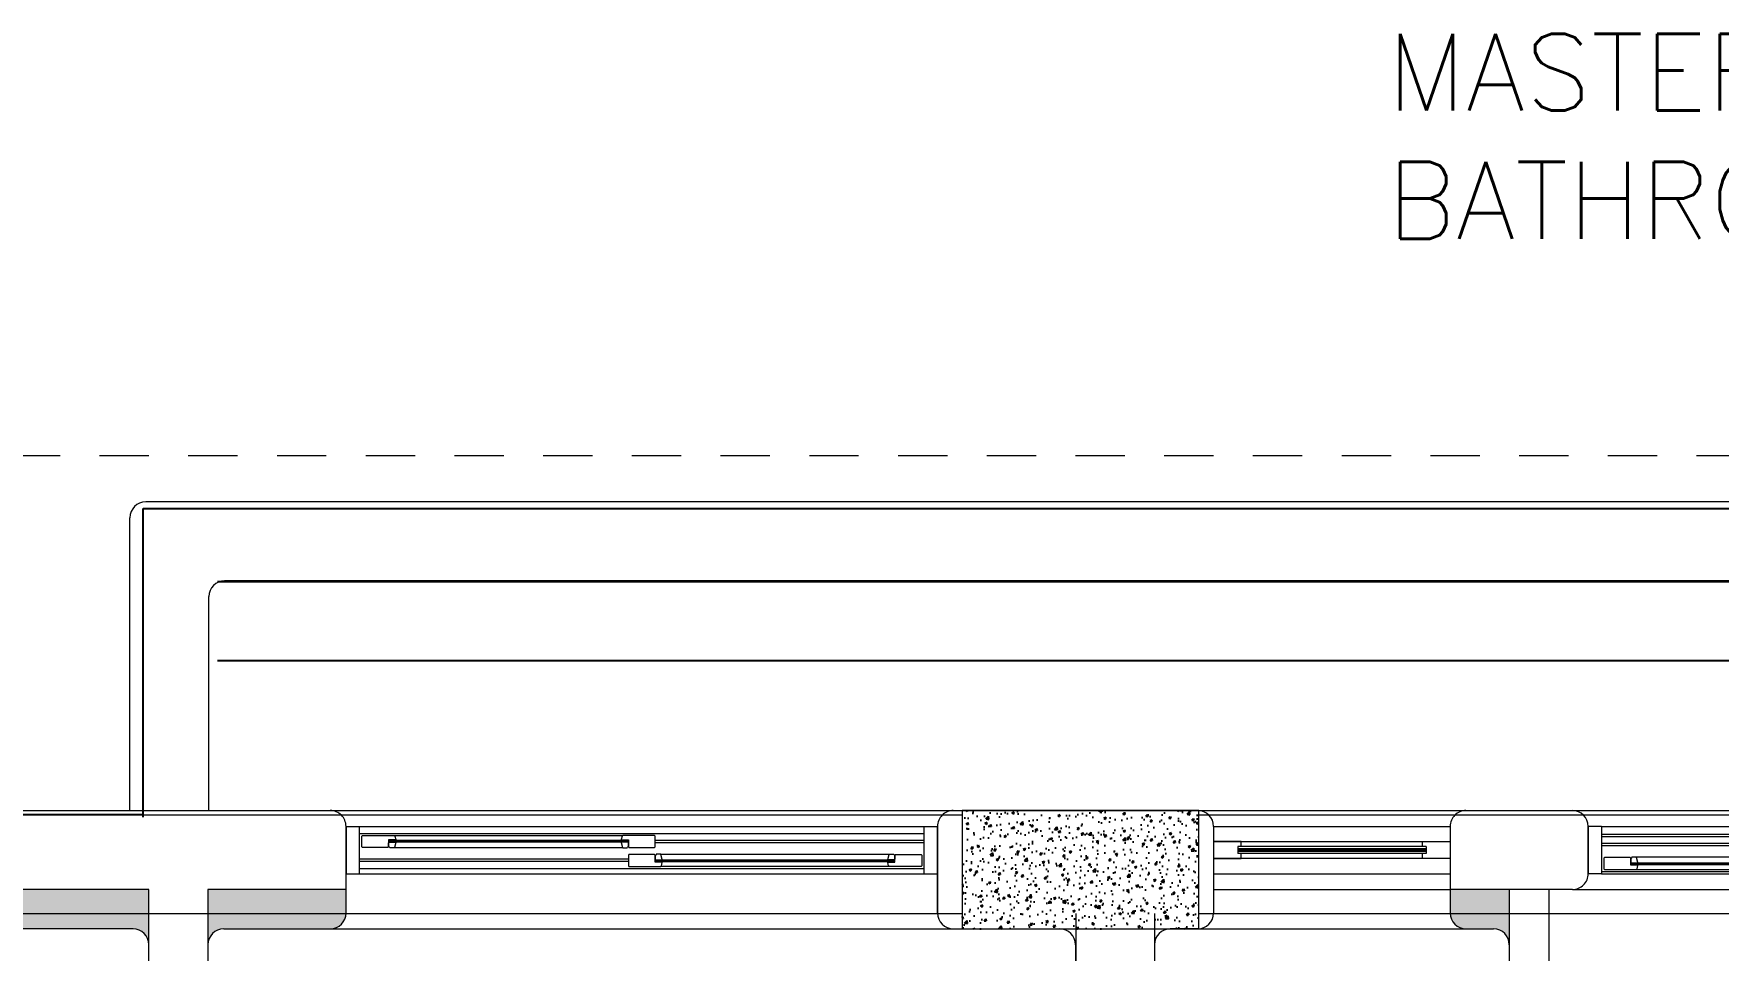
# Model space of a CAD drawing. Header units: metres. Extents: x -232 to 581, y 30 to 789.
# Drawn here: x 222.171 to 226.443, y 538.64 to 540.964 of the extents above; entities that cross this region are included whole.
import ezdxf

# ---------------------------------------------------------------- set-up
doc = ezdxf.new("R2010")
doc.units = ezdxf.units.M
doc.linetypes.add('HIDDEN', pattern=[9.525, 6.35, -3.175])
doc.linetypes.add('HIDDEN2', pattern=[0.1875, 0.125, -0.0625])
for name, color, linetype, lineweight in [('A-DOOR', 35, 'Continuous', 5), ('A-WALL', 250, 'Continuous', 20), ('baños', 140, 'Continuous', 0), ('Columnas', 7, 'Continuous', 18), ('cristales', 131, 'Continuous', 0), ('muros bajitos', 252, 'Continuous', 5), ('piscina', 131, 'Continuous', 0), ('textos', 7, 'Continuous', 0), ('VIGAS', 1, 'HIDDEN', 15)]:
    doc.layers.add(name, color=color, linetype=linetype, lineweight=lineweight)
for name, color, linetype in [('ACERO', 5, 'Continuous'), ('BP', 3, 'Continuous'), ('HATCH', 8, 'Continuous')]:
    doc.layers.add(name, color=color, linetype=linetype)
doc.layers.add('RELLENO SECCION', color=8, linetype='Continuous', lineweight=0, transparency=0.4)
doc.layers.add('Techos 1', color=7, linetype='HIDDEN2', lineweight=9, true_color=0x42391a)
doc.styles.get("Standard").update_dxf_attribs({"font": 'arial.ttf'})

# ---------------------------------------------------------------- blocks, each defined once
blk = doc.blocks.new('planta de entrepiso 20.03')
at = {"layer": 'ACERO', "color": 18, "true_color": 0x000000}
for p, q in [((37.5983, -19.4368), (30.6659, -19.4368)), ((37.5983, -19.6368), (30.6659, -19.6368))]:
    blk.add_line(p, q, dxfattribs=at)
at = {"layer": 'BP', "color": 18, "ltscale": 0.2, "true_color": 0x000000}
for p, q in [((30.4773, -20.0334), (30.4773, -19.2508)), ((30.4773, -19.2508), (37.7735, -19.2508)), ((30.4773, -20.0277), (26.3917, -20.0277))]:
    blk.add_line(p, q, dxfattribs=at)
at = {"layer": 'VIGAS', "color": 18, "true_color": 0x000000}
for p, q in [((27.192, -20.0277), (32.5543, -20.0277)), ((33.1543, -20.0277), (41.692, -20.0277)), ((27.192, -20.2777), (32.5543, -20.2777)), ((32.8426, -20.2777), (32.8426, -25.7777)), ((33.0426, -20.2777), (33.0426, -25.7777)), ((33.1543, -20.2777), (41.692, -20.2777))]:
    blk.add_line(p, q, dxfattribs=at)
blk = doc.blocks.new('A$C89702949')
at = {"layer": 'HATCH'}
h = blk.add_hatch(dxfattribs=at)
h.set_pattern_fill('AR-CONC', color=256, scale=0.00032)
h.set_pattern_definition([(50, (114.33107, 55.238796), (0.058299094, -0.005100507), [0.006096, -0.067056]), (355, (114.33107, 55.238796), (-0.011277895, 0.06113819), [0.0048768, -0.053644987]), (100.451445, (114.33593, 55.23837), (0.0470212, 0.05603768), [0.005180803, -0.056988878]), (46.1842, (114.33107, 55.25505), (0.086745293, -0.013453545), [0.009144, -0.100584]), (96.63556, (114.3383, 55.25393), (0.07596932, 0.07917636), [0.00777121, -0.085483395]), (351.18415, (114.33107, 55.25505), (0.07596932, 0.07917636), [0.00731519, -0.080467114]), (21, (114.3392, 55.25099), (0.048516605, -0.032724863), [0.006096, -0.067056]), (326, (114.3392, 55.25099), (0.01977665, 0.05894015), [0.0048768, -0.0536448]), (71.451445, (114.34324, 55.24826), (0.068293254, 0.026215286), [0.005180803, -0.05698878]), (37.5, (114.331071, 55.238796), (0.000988353, 0.0270576124), [0, -0.05299456, 0, -0.0544576, 0, -0.053848]), (7.5, (114.33107, 55.238796), (0.021382292, 0.032057784), [0, -0.03104896, 0, -0.05177536, 0, -0.0205232]), (327.5, (114.312946, 55.238796), (0.0433889905, -0.001833198), [0, -0.02032, 0, -0.0633984, 0, -0.0841248]), (317.5, (114.304818, 55.238796), (0.047401338, 0.008136477), [0, -0.026416, 0, -0.04210304, 0, -0.0597408])])
h.paths.add_polyline_path([(6.1623, 19.9891), (6.1623, 19.6891), (6.7623, 19.6891), (6.7623, 19.9891)])
at = {"layer": 'Columnas'}
blk.add_lwpolyline([(6.1623, 19.9891), (6.1623, 19.6891), (6.7623, 19.6891), (6.7623, 19.9891)], close=True, dxfattribs=at)
blk = doc.blocks.new('20.03.2026 LN 09 SEGUNDO NIVEL ARQ')
at = {"layer": 'RELLENO SECCION'}
h = blk.add_hatch(color=5, dxfattribs=at)
h.dxf.hatch_style = 1
h.paths.add_polyline_path([(79.3959, -42.6986), (78.9459, -42.6986), (78.9459, -42.7586, 0.414214), (78.9859, -42.7986), (79.3559, -42.7986, -0.414214), (79.3959, -42.8386)])
h = blk.add_hatch(color=5, dxfattribs=at)
h.dxf.hatch_style = 1
h.paths.add_polyline_path([(79.5459, -42.6986), (79.5459, -42.8386, -0.414214), (79.5859, -42.7986), (79.856, -42.7986, 0.41363), (79.8959, -42.7586), (79.8959, -42.6986)])
h = blk.add_hatch(color=5, dxfattribs=at)
h.dxf.hatch_style = 1
h.paths.add_polyline_path([(82.8459, -42.6986), (82.696, -42.6986), (82.696, -42.7586, 0.414216), (82.736, -42.7986), (82.7759, -42.7986), (82.8059, -42.7986, -0.414206), (82.8459, -42.8386)])
at = {"layer": 'A-DOOR', "color": 5}
for p, q in [((79.8577, -42.4987), (81.434, -42.4987)), ((82.056, -42.4986), (82.736, -42.4986)), ((83.006, -42.4986), (85.736, -42.4986)), ((79.8959, -42.5386), (79.8959, -42.6586)), ((79.8959, -42.5386), (81.3959, -42.5386)), ((79.9299, -42.6586), (79.9299, -42.5386)), ((81.3619, -42.6586), (81.3619, -42.5386)), ((81.3959, -42.5386), (81.3959, -42.7586)), ((82.096, -42.5386), (82.696, -42.5386)), ((83.046, -42.6587), (83.046, -42.5386)), ((83.08, -42.5386), (83.046, -42.5386)), ((83.08, -42.5386), (83.08, -42.6587)), ((83.08, -42.5386), (85.662, -42.5386)), ((83.08, -42.5386), (83.08, -42.6586)), ((79.9299, -42.5571), (81.3619, -42.5571)), ((79.9359, -42.5636), (79.9374, -42.5621)), ((79.9359, -42.5906), (79.9359, -42.5636)), ((79.9374, -42.5921), (79.9359, -42.5906)), ((79.9374, -42.5621), (80.0181, -42.5621)), ((80.0039, -42.5906), (80.0024, -42.5921)), ((80.0214, -42.5731), (80.0039, -42.5731)), ((80.0039, -42.5731), (80.0039, -42.5906)), ((80.0039, -42.5761), (80.0089, -42.5761)), ((80.0039, -42.5761), (80.0089, -42.5761)), ((80.0089, -42.5741), (80.0149, -42.5781)), ((80.0089, -42.5781), (80.0149, -42.5741)), ((80.0181, -42.5621), (80.0199, -42.5635)), ((80.0181, -42.5621), (80.5978, -42.5621)), ((80.0199, -42.5635), (80.0219, -42.5716)), ((80.0219, -42.5726), (80.0214, -42.5731)), ((80.0219, -42.5716), (80.0219, -42.5726)), ((80.5959, -42.5635), (80.5939, -42.5716)), ((80.5939, -42.5716), (80.5939, -42.5726)), ((80.5939, -42.5726), (80.5944, -42.5731)), ((80.5944, -42.5731), (80.6119, -42.5731)), ((80.5978, -42.5621), (80.5959, -42.5635)), ((80.6784, -42.5621), (80.5978, -42.5621)), ((80.6069, -42.5741), (80.6009, -42.5781)), ((80.6069, -42.5781), (80.6009, -42.5741)), ((80.6119, -42.5761), (80.6069, -42.5761)), ((80.6119, -42.5761), (80.6069, -42.5761)), ((80.6119, -42.5731), (80.6119, -42.5906)), ((80.6119, -42.5906), (80.6134, -42.5921)), ((80.6799, -42.5636), (80.6784, -42.5621)), ((80.6799, -42.5906), (80.6784, -42.5921)), ((80.6799, -42.5906), (80.6799, -42.5636)), ((81.3619, -42.5741), (80.6799, -42.5741)), ((81.3619, -42.5801), (80.6799, -42.5801)), ((82.096, -42.5771), (82.696, -42.5771)), ((82.6347, -42.5899), (82.1573, -42.5899)), ((82.1573, -42.5899), (82.1573, -42.6073)), ((82.6347, -42.5899), (82.6347, -42.6073)), ((83.08, -42.5587), (85.662, -42.5587)), ((83.08, -42.5647), (85.662, -42.5647)), ((83.612, -42.5817), (83.08, -42.5817)), ((83.612, -42.5877), (83.08, -42.5877)), ((80.6119, -42.6221), (79.9299, -42.6221)), ((80.6119, -42.6281), (79.9299, -42.6281)), ((80.0024, -42.5921), (79.9374, -42.5921)), ((80.5987, -42.5931), (80.0172, -42.5931)), ((80.6134, -42.6101), (80.6119, -42.6116)), ((80.6119, -42.6116), (80.6119, -42.6386)), ((80.6134, -42.5921), (80.6784, -42.5921)), ((80.6784, -42.6101), (80.6134, -42.6101)), ((80.6799, -42.6116), (80.6784, -42.6101)), ((80.6799, -42.6291), (80.6799, -42.6116)), ((80.6799, -42.6261), (80.6849, -42.6261)), ((80.6799, -42.6261), (80.6849, -42.6261)), ((80.6974, -42.6291), (80.6799, -42.6291)), ((80.6849, -42.6281), (80.6909, -42.6241)), ((80.6849, -42.6241), (80.6909, -42.6281)), ((80.6932, -42.6091), (81.2747, -42.6091)), ((80.6959, -42.6386), (80.6979, -42.6306)), ((80.6979, -42.6296), (80.6974, -42.6291)), ((80.6979, -42.6306), (80.6979, -42.6296)), ((81.2699, -42.6296), (81.2704, -42.6291)), ((81.2699, -42.6306), (81.2699, -42.6296)), ((81.2719, -42.6386), (81.2699, -42.6306)), ((81.2704, -42.6291), (81.2879, -42.6291)), ((81.2829, -42.6281), (81.2769, -42.6241)), ((81.2829, -42.6241), (81.2769, -42.6281)), ((81.2879, -42.6261), (81.2829, -42.6261)), ((81.2879, -42.6261), (81.2829, -42.6261)), ((81.2879, -42.6116), (81.2894, -42.6101)), ((81.2879, -42.6291), (81.2879, -42.6116)), ((81.2894, -42.6101), (81.3544, -42.6101)), ((81.3544, -42.6101), (81.3559, -42.6116)), ((81.3559, -42.6116), (81.3559, -42.6386)), ((82.696, -42.6201), (82.096, -42.6201)), ((82.6347, -42.6073), (82.1573, -42.6073)), ((83.0875, -42.6177), (83.086, -42.6192)), ((83.086, -42.6192), (83.086, -42.6462)), ((83.1525, -42.6177), (83.0875, -42.6177)), ((83.154, -42.6192), (83.1525, -42.6177)), ((83.154, -42.6367), (83.154, -42.6192)), ((83.154, -42.6337), (83.159, -42.6337)), ((83.154, -42.6337), (83.159, -42.6337)), ((83.159, -42.6357), (83.165, -42.6317)), ((83.159, -42.6317), (83.165, -42.6357)), ((83.5987, -42.6167), (83.1672, -42.6167)), ((79.8959, -42.6586), (81.3959, -42.6586)), ((79.9299, -42.6451), (81.3619, -42.6451)), ((80.6119, -42.6386), (80.6134, -42.6401)), ((80.6134, -42.6401), (80.6941, -42.6401)), ((80.6941, -42.6401), (80.6959, -42.6386)), ((81.2738, -42.6401), (80.6941, -42.6401)), ((81.2738, -42.6401), (81.2719, -42.6386)), ((81.3544, -42.6401), (81.2738, -42.6401)), ((81.3559, -42.6386), (81.3544, -42.6401)), ((82.096, -42.6586), (82.696, -42.6586)), ((83.08, -42.6587), (83.046, -42.6587)), ((83.08, -42.6527), (85.662, -42.6527)), ((83.08, -42.6587), (85.662, -42.6587)), ((83.086, -42.6462), (83.0875, -42.6477)), ((83.0875, -42.6477), (83.1681, -42.6477)), ((83.1715, -42.6367), (83.154, -42.6367)), ((83.1681, -42.6477), (83.17, -42.6462)), ((83.1681, -42.6477), (83.5978, -42.6477)), ((83.17, -42.6462), (83.172, -42.6382)), ((83.172, -42.6372), (83.1715, -42.6367)), ((83.172, -42.6382), (83.172, -42.6372)), ((82.096, -42.6986), (82.6959, -42.6986)), ((83.006, -42.6986), (85.736, -42.6986))]:
    blk.add_line(p, q, dxfattribs=at)
for points in [[(80.0039, -42.5761), (80.0089, -42.5761), (80.0089, -42.5761), (80.0039, -42.5761)], [(80.0089, -42.5741), (80.0149, -42.5741), (80.0149, -42.5781), (80.0089, -42.5781)], [(80.0089, -42.5781), (80.6069, -42.5781), (80.6069, -42.5741), (80.0089, -42.5741)], [(80.0089, -42.5741), (80.6069, -42.5741), (80.6069, -42.5781), (80.0089, -42.5781)], [(80.0214, -42.5731), (80.0094, -42.5731), (80.0094, -42.5741), (80.0214, -42.5741)], [(80.0214, -42.5781), (80.0094, -42.5781), (80.0094, -42.5791), (80.0214, -42.5791)], [(80.0149, -42.5741), (80.0199, -42.5741), (80.0199, -42.5781), (80.0149, -42.5781)], [(80.5944, -42.5731), (80.6064, -42.5731), (80.6064, -42.5741), (80.5944, -42.5741)], [(80.5944, -42.5781), (80.6064, -42.5781), (80.6064, -42.5791), (80.5944, -42.5791)], [(80.6009, -42.5741), (80.5959, -42.5741), (80.5959, -42.5781), (80.6009, -42.5781)], [(80.6069, -42.5741), (80.6009, -42.5741), (80.6009, -42.5781), (80.6069, -42.5781)], [(80.6119, -42.5761), (80.6069, -42.5761), (80.6069, -42.5761), (80.6119, -42.5761)], [(80.6799, -42.6261), (80.6849, -42.6261), (80.6849, -42.6261), (80.6799, -42.6261)], [(81.2829, -42.6241), (80.6849, -42.6241), (80.6849, -42.6281), (81.2829, -42.6281)], [(81.2829, -42.6281), (80.6849, -42.6281), (80.6849, -42.6241), (81.2829, -42.6241)], [(80.6849, -42.6281), (80.6909, -42.6281), (80.6909, -42.6241), (80.6849, -42.6241)], [(80.6974, -42.6241), (80.6854, -42.6241), (80.6854, -42.6231), (80.6974, -42.6231)], [(80.6974, -42.6291), (80.6854, -42.6291), (80.6854, -42.6281), (80.6974, -42.6281)], [(80.6909, -42.6281), (80.6959, -42.6281), (80.6959, -42.6241), (80.6909, -42.6241)], [(81.2704, -42.6241), (81.2824, -42.6241), (81.2824, -42.6231), (81.2704, -42.6231)], [(81.2704, -42.6291), (81.2824, -42.6291), (81.2824, -42.6281), (81.2704, -42.6281)], [(81.2769, -42.6281), (81.2719, -42.6281), (81.2719, -42.6241), (81.2769, -42.6241)], [(81.2829, -42.6281), (81.2769, -42.6281), (81.2769, -42.6241), (81.2829, -42.6241)], [(81.2879, -42.6261), (81.2829, -42.6261), (81.2829, -42.6261), (81.2879, -42.6261)], [(83.154, -42.6337), (83.159, -42.6337), (83.159, -42.6337), (83.154, -42.6337)], [(83.159, -42.6357), (83.165, -42.6357), (83.165, -42.6317), (83.159, -42.6317)], [(83.159, -42.6317), (83.607, -42.6317), (83.607, -42.6357), (83.159, -42.6357)], [(83.159, -42.6357), (83.607, -42.6357), (83.607, -42.6317), (83.159, -42.6317)], [(83.1715, -42.6317), (83.1595, -42.6317), (83.1595, -42.6307), (83.1715, -42.6307)], [(83.165, -42.6357), (83.17, -42.6357), (83.17, -42.6317), (83.165, -42.6317)], [(83.1715, -42.6367), (83.1595, -42.6367), (83.1595, -42.6357), (83.1715, -42.6357)]]:
    blk.add_lwpolyline(points, close=True, dxfattribs=at)
for points in [[(80.0061, -42.5916, 0.341999), (80.0041, -42.5901), (80.0039, -42.5897), (80.0039, -42.5801), (80.0049, -42.5791), (80.0219, -42.5791), (80.0219, -42.5796), (80.0186, -42.592, -0.339454), (80.0172, -42.5931), (80.008, -42.5931, -0.341999)], [(80.6098, -42.5916, -0.341999), (80.6117, -42.5901), (80.6119, -42.5897), (80.6119, -42.5801), (80.6109, -42.5791), (80.5939, -42.5791), (80.5939, -42.5796), (80.5972, -42.592, 0.339454), (80.5987, -42.5931), (80.6078, -42.5931, 0.341999)], [(80.6821, -42.6106, -0.341999), (80.6801, -42.6121), (80.6799, -42.6124), (80.6799, -42.6221), (80.6809, -42.6231), (80.6979, -42.6231), (80.6979, -42.6226), (80.6946, -42.6102, 0.339454), (80.6932, -42.6091), (80.684, -42.6091, 0.341999)], [(81.2858, -42.6106, 0.341999), (81.2877, -42.6121), (81.2879, -42.6124), (81.2879, -42.6221), (81.2869, -42.6231), (81.2699, -42.6231), (81.2699, -42.6226), (81.2732, -42.6102, -0.339454), (81.2747, -42.6091), (81.2838, -42.6091, -0.341999)], [(83.1561, -42.6182, -0.341999), (83.1542, -42.6197), (83.154, -42.62), (83.154, -42.6297), (83.155, -42.6307), (83.172, -42.6307), (83.172, -42.6302), (83.1686, -42.6178, 0.339454), (83.1672, -42.6167), (83.158, -42.6167, 0.341999)]]:
    blk.add_lwpolyline(points, format="xyb", close=True, dxfattribs=at)
for points in [[(82.166, -42.5899), (82.166, -42.5771), (82.096, -42.5771), (82.096, -42.6201), (82.166, -42.6201), (82.166, -42.6073)], [(82.626, -42.5899), (82.626, -42.5771), (82.696, -42.5771), (82.696, -42.6201), (82.626, -42.6201), (82.626, -42.6073)]]:
    blk.add_lwpolyline(points, dxfattribs=at)
at = {"layer": 'A-WALL', "color": 5}
for p, q in [((78.9859, -42.4986), (79.8559, -42.4986)), ((81.4359, -42.4986), (82.056, -42.4986)), ((82.736, -42.4986), (83.006, -42.4986)), ((79.8959, -42.6586), (79.8959, -42.5386)), ((79.8959, -42.7586), (79.8959, -42.5386)), ((81.3959, -42.7586), (81.3959, -42.5386)), ((82.096, -42.5386), (82.096, -42.7586)), ((82.696, -42.5386), (82.696, -42.7586)), ((83.046, -42.5386), (83.046, -42.6586)), ((83.006, -42.6986), (82.696, -42.6986)), ((82.8459, -42.6986), (82.8459, -42.9686)), ((82.9459, -42.6986), (82.9459, -42.9686)), ((79.3559, -42.7986), (76.1059, -42.7986)), ((79.5859, -42.7986), (79.856, -42.7986)), ((79.856, -42.7986), (81.4582, -42.7986)), ((81.4359, -42.7986), (81.7059, -42.7986)), ((82.056, -42.7986), (81.9859, -42.7986)), ((81.9859, -42.7986), (82.056, -42.7986)), ((82.056, -42.7986), (82.7338, -42.7986)), ((82.7338, -42.7986), (82.7759, -42.7986)), ((82.736, -42.7986), (82.8059, -42.7986)), ((81.7459, -42.8386), (81.7459, -44.8686)), ((81.9459, -42.8386), (81.9459, -44.8586))]:
    blk.add_line(p, q, dxfattribs=at)
blk.add_lwpolyline([(79.8959, -42.6986), (79.5459, -42.6986), (79.5459, -42.9086, -0.414214), (79.5059, -42.9486), (79.4359, -42.9486, -0.414214), (79.3959, -42.9086), (79.3959, -42.6986), (78.9459, -42.6986)], format="xyb", dxfattribs=at)
for centre, start, end in [((79.8559, -42.5386), 0, 90.0001), ((81.4359, -42.5386), 89.9998, 180), ((82.056, -42.5386), 0, 89.9998), ((82.736, -42.5386), 89.999, 180), ((83.006, -42.5386), 0, 89.999), ((83.006, -42.6586), 269.9907, 0), ((79.8559, -42.7586), 270, 0), ((81.4359, -42.7586), 180, 270), ((82.056, -42.7586), 270, 0), ((82.736, -42.7586), 180, 270), ((79.3559, -42.8386), 0, 90), ((79.5859, -42.8386), 90, 180), ((81.7059, -42.8386), 0, 90), ((81.9859, -42.8386), 90, 180), ((82.8059, -42.8386), 0.0015, 90)]:
    blk.add_arc(centre, 0.04, start, end, dxfattribs=at)
at = {"layer": 'cristales', "color": 5, "const_width": 0.004}
for points in [[(80.0199, -42.5761), (80.5959, -42.5761)], [(81.2719, -42.6261), (80.6959, -42.6261)], [(83.17, -42.6337), (83.596, -42.6337)]]:
    blk.add_lwpolyline(points, dxfattribs=at)
at = {"layer": 'muros bajitos', "color": 5}
for p, q in [((86.6044, -41.716), (79.3881, -41.716)), ((79.3481, -42.4986), (79.3481, -41.756)), ((86.4044, -41.916), (79.5881, -41.916)), ((79.5481, -42.4986), (79.5481, -41.956)), ((79.5481, -42.4986), (81.4981, -42.4986))]:
    blk.add_line(p, q, dxfattribs=at)
for centre in [(79.3881, -41.756), (79.5881, -41.956)]:
    blk.add_arc(centre, 0.04, 90, 180, dxfattribs=at)
at = {"layer": 'piscina', "color": 5, "const_width": 0.01}
blk.add_lwpolyline([(82.1573, -42.5986), (82.6347, -42.5986)], dxfattribs=at)
at = {"layer": 'Techos 1', "color": 5}
blk.add_line((74.0959, -41.5986), (102.1459, -41.5986), dxfattribs=at)
at = {"color": 5}
blk.add_blockref('A$C89702949', (75.2959, -62.4877), dxfattribs=at)
at = {"layer": 'baños', "color": 5, "linetype": 'Continuous', "flags": 8}
for tag, p in [('MODELNUMBER', (83.7813, -42.9175, 0)), ('MATERIAL', (83.7813, -42.9176, 0)), ('PRODUCT', (83.7813, -42.9176, 0)), ('TRADENAME', (83.7813, -42.9176, 0)), ('MODELNUMBER', (84.956, -42.9175, 0)), ('TRADENAME', (84.956, -42.9176, 0)), ('MATERIAL', (84.956, -42.9176, 0)), ('PRODUCT', (84.956, -42.9176, 0))]:
    blk.add_attdef(tag, p, '', height=0.0000254, rotation=180.0001, dxfattribs=at)
at = {"layer": 'baños', "color": 5, "linetype": 'Continuous'}
for tag, p, rotation in [('TRADENAME', (85.8912, -56.9933), 180.0001), ('MODELNUMBER', (85.8912, -56.9934), 180.0001), ('MATERIAL', (85.8914, -56.9932), 180.0001), ('PRODUCT', (85.8914, -56.9933), 180.0001), ('MODELNUMBER', (86.6008, -56.9934), 179.9999), ('MATERIAL', (86.6008, -56.9932), 179.9999), ('PRODUCT', (86.6008, -56.9933), 179.9999), ('TRADENAME', (86.6008, -56.9933), 179.9999)]:
    blk.add_attdef(tag, p, '', height=0.0000254, rotation=rotation, dxfattribs=at)
at = {"layer": 'textos', "color": 5, "insert": (82.5353, -41.0489), "char_height": 0.195, "width": 1.854973, "attachment_point": 7}
blk.add_mtext('{\\Fromans|c0;MASTER BATHROOM 1}', dxfattribs=at)

msp = doc.modelspace()

# ---------------------------------------------------------------- block references
at = {"layer": 'Columnas'}
msp.add_blockref('planta de entrepiso 20.03', (191.9707, 559.0112), dxfattribs=at)

# ---------------------------------------------------------------- next in the draw order: block references
at = {"color": 1}
msp.add_blockref('20.03.2026 LN 09 SEGUNDO NIVEL ARQ', (143.0668, 581.4931), dxfattribs=at)

doc.saveas('drawing.dxf')
